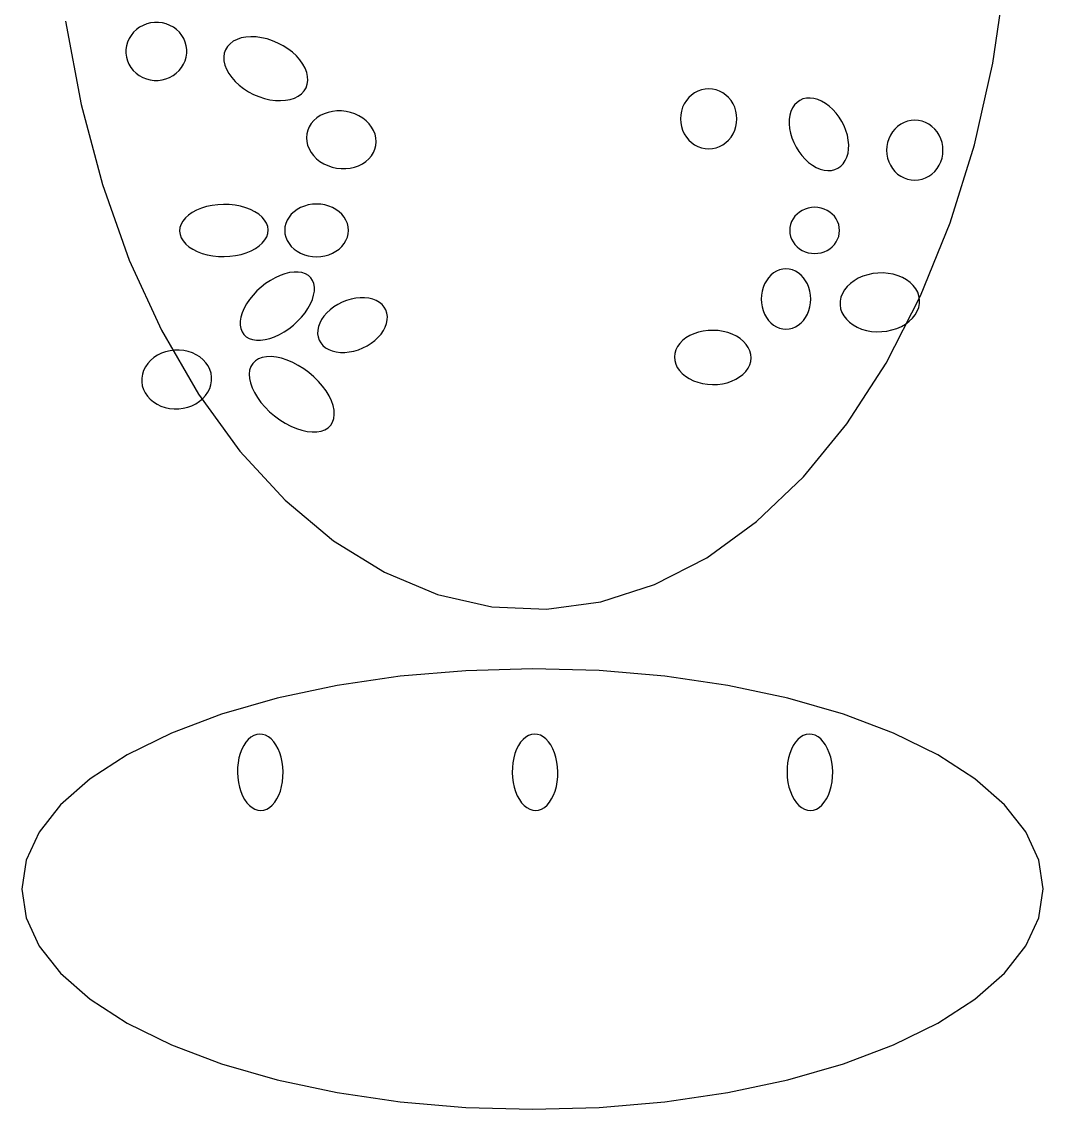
# Model space of a CAD drawing. Extents: x -1 to 217, y -22 to 302.
# Drawn here: x 91.35 to 114.01, y 20.56 to 44.7 of the extents above; entities that cross this region are included whole.
import ezdxf

# ---------------------------------------------------------------- set-up
doc = ezdxf.new("R2010")
doc.units = 0

msp = doc.modelspace()

# ---------------------------------------------------------------- linework, layer by layer
at = {"layer": 'ELLIPSES'}
for p, q in [((112.888, 43.783), (113.163, 45.661)), ((92.319, 44.715), (92.661, 42.865)), ((94.202, 44.671), (94.117, 44.649)), ((94.29, 44.682), (94.202, 44.671)), ((94.378, 44.682), (94.29, 44.682)), ((94.466, 44.671), (94.378, 44.682)), ((94.551, 44.649), (94.466, 44.671)), ((93.825, 44.464), (93.771, 44.397)), ((93.888, 44.524), (93.825, 44.464)), ((93.958, 44.575), (93.888, 44.524)), ((94.035, 44.617), (93.958, 44.575)), ((94.117, 44.649), (94.035, 44.617)), ((94.633, 44.617), (94.551, 44.649)), ((94.709, 44.575), (94.633, 44.617)), ((94.779, 44.524), (94.709, 44.575)), ((94.841, 44.464), (94.779, 44.524)), ((94.894, 44.397), (94.841, 44.464)), ((93.692, 44.247), (93.668, 44.165)), ((93.726, 44.325), (93.692, 44.247)), ((93.771, 44.397), (93.726, 44.325)), ((94.938, 44.325), (94.894, 44.397)), ((94.971, 44.247), (94.938, 44.325)), ((94.993, 44.165), (94.971, 44.247)), ((95.967, 44.212), (95.91, 44.15)), ((96.038, 44.265), (95.967, 44.212)), ((96.121, 44.308), (96.038, 44.265)), ((96.215, 44.339), (96.121, 44.308)), ((96.319, 44.358), (96.215, 44.339)), ((96.43, 44.366), (96.319, 44.358)), ((96.546, 44.361), (96.43, 44.366)), ((96.667, 44.345), (96.546, 44.361)), ((96.789, 44.316), (96.667, 44.345)), ((96.91, 44.277), (96.789, 44.316)), ((97.029, 44.226), (96.91, 44.277)), ((97.143, 44.166), (97.029, 44.226)), ((93.668, 44.165), (93.656, 44.082)), ((93.656, 44.082), (93.656, 43.998)), ((93.656, 43.998), (93.667, 43.914)), ((94.992, 43.914), (95.004, 43.998)), ((95.004, 44.082), (94.993, 44.165)), ((95.004, 43.998), (95.004, 44.082)), ((95.839, 44.001), (95.827, 43.918)), ((95.867, 44.079), (95.839, 44.001)), ((95.91, 44.15), (95.867, 44.079)), ((97.25, 44.098), (97.143, 44.166)), ((97.35, 44.021), (97.25, 44.098)), ((97.439, 43.939), (97.35, 44.021)), ((97.516, 43.851), (97.439, 43.939)), ((93.667, 43.914), (93.689, 43.833)), ((93.689, 43.833), (93.722, 43.755)), ((93.722, 43.755), (93.766, 43.682)), ((94.889, 43.682), (94.934, 43.755)), ((94.934, 43.755), (94.968, 43.833)), ((94.968, 43.833), (94.992, 43.914)), ((95.827, 43.918), (95.831, 43.829)), ((95.831, 43.829), (95.851, 43.738)), ((95.851, 43.738), (95.887, 43.645)), ((97.581, 43.761), (97.516, 43.851)), ((97.631, 43.668), (97.581, 43.761)), ((112.48, 41.967), (112.888, 43.783)), ((93.766, 43.682), (93.82, 43.616)), ((93.82, 43.616), (93.882, 43.556)), ((93.882, 43.556), (93.951, 43.505)), ((93.951, 43.505), (94.028, 43.463)), ((94.028, 43.463), (94.109, 43.431)), ((94.543, 43.431), (94.625, 43.463)), ((94.625, 43.463), (94.702, 43.505)), ((94.702, 43.505), (94.772, 43.556)), ((94.772, 43.556), (94.835, 43.616)), ((94.835, 43.616), (94.889, 43.682)), ((95.887, 43.645), (95.937, 43.553)), ((95.937, 43.553), (96.002, 43.462)), ((96.002, 43.462), (96.079, 43.375)), ((97.667, 43.576), (97.631, 43.668)), ((97.687, 43.484), (97.667, 43.576)), ((97.691, 43.396), (97.687, 43.484)), ((94.109, 43.431), (94.194, 43.409)), ((94.194, 43.409), (94.282, 43.398)), ((94.282, 43.398), (94.37, 43.398)), ((94.37, 43.398), (94.458, 43.409)), ((94.458, 43.409), (94.543, 43.431)), ((96.079, 43.375), (96.168, 43.292)), ((96.168, 43.292), (96.267, 43.216)), ((96.267, 43.216), (96.375, 43.147)), ((97.608, 43.163), (97.651, 43.234)), ((97.651, 43.234), (97.679, 43.312)), ((97.679, 43.312), (97.691, 43.396)), ((106.503, 43.205), (106.423, 43.188)), ((106.585, 43.21), (106.503, 43.205)), ((106.666, 43.205), (106.585, 43.21)), ((106.747, 43.188), (106.666, 43.205)), ((96.375, 43.147), (96.489, 43.087)), ((96.489, 43.087), (96.608, 43.037)), ((96.608, 43.037), (96.729, 42.997)), ((96.729, 42.997), (96.851, 42.969)), ((96.851, 42.969), (96.971, 42.952)), ((97.199, 42.955), (97.303, 42.975)), ((97.303, 42.975), (97.397, 43.006)), ((97.397, 43.006), (97.48, 43.048)), ((97.48, 43.048), (97.551, 43.101)), ((97.551, 43.101), (97.608, 43.163)), ((106.143, 43.016), (106.089, 42.95)), ((106.204, 43.073), (106.143, 43.016)), ((106.272, 43.121), (106.204, 43.073)), ((106.346, 43.16), (106.272, 43.121)), ((106.423, 43.188), (106.346, 43.16)), ((106.824, 43.16), (106.747, 43.188)), ((106.897, 43.121), (106.824, 43.16)), ((106.965, 43.073), (106.897, 43.121)), ((107.027, 43.016), (106.965, 43.073)), ((107.081, 42.95), (107.027, 43.016)), ((108.676, 42.985), (108.606, 42.954)), ((108.752, 43.002), (108.676, 42.985)), ((108.833, 43.006), (108.752, 43.002)), ((108.917, 42.996), (108.833, 43.006)), ((109.003, 42.973), (108.917, 42.996)), ((109.09, 42.936), (109.003, 42.973)), ((92.661, 42.865), (93.134, 41.089)), ((96.971, 42.952), (97.088, 42.948)), ((97.088, 42.948), (97.199, 42.955)), ((98.338, 42.72), (98.239, 42.709)), ((98.439, 42.72), (98.338, 42.72)), ((98.54, 42.708), (98.439, 42.72)), ((106.007, 42.8), (105.981, 42.717)), ((106.043, 42.878), (106.007, 42.8)), ((106.089, 42.95), (106.043, 42.878)), ((107.126, 42.878), (107.081, 42.95)), ((107.162, 42.8), (107.126, 42.878)), ((107.189, 42.717), (107.162, 42.8)), ((108.444, 42.787), (108.409, 42.71)), ((108.489, 42.854), (108.444, 42.787)), ((108.544, 42.91), (108.489, 42.854)), ((108.606, 42.954), (108.544, 42.91)), ((109.175, 42.886), (109.09, 42.936)), ((109.258, 42.825), (109.175, 42.886)), ((109.337, 42.754), (109.258, 42.825)), ((109.411, 42.672), (109.337, 42.754)), ((97.824, 42.505), (97.767, 42.439)), ((97.891, 42.564), (97.824, 42.505)), ((97.967, 42.615), (97.891, 42.564)), ((98.052, 42.656), (97.967, 42.615)), ((98.143, 42.688), (98.052, 42.656)), ((98.239, 42.709), (98.143, 42.688)), ((98.639, 42.686), (98.54, 42.708)), ((98.735, 42.654), (98.639, 42.686)), ((98.825, 42.611), (98.735, 42.654)), ((98.909, 42.56), (98.825, 42.611)), ((98.985, 42.5), (98.909, 42.56)), ((99.051, 42.434), (98.985, 42.5)), ((105.965, 42.632), (105.96, 42.545)), ((105.96, 42.545), (105.965, 42.458)), ((105.981, 42.717), (105.965, 42.632)), ((107.205, 42.632), (107.189, 42.717)), ((107.21, 42.545), (107.205, 42.632)), ((107.205, 42.458), (107.21, 42.545)), ((108.371, 42.531), (108.369, 42.433)), ((108.384, 42.624), (108.371, 42.531)), ((108.409, 42.71), (108.384, 42.624)), ((109.478, 42.583), (109.411, 42.672)), ((109.538, 42.487), (109.478, 42.583)), ((109.589, 42.387), (109.538, 42.487)), ((110.995, 42.489), (110.918, 42.461)), ((111.075, 42.506), (110.995, 42.489)), ((111.157, 42.512), (111.075, 42.506)), ((111.238, 42.506), (111.157, 42.512)), ((111.319, 42.489), (111.238, 42.506)), ((111.396, 42.461), (111.319, 42.489)), ((97.689, 42.289), (97.669, 42.208)), ((97.722, 42.366), (97.689, 42.289)), ((97.767, 42.439), (97.722, 42.366)), ((99.107, 42.361), (99.051, 42.434)), ((99.151, 42.283), (99.107, 42.361)), ((99.183, 42.202), (99.151, 42.283)), ((105.965, 42.458), (105.981, 42.373)), ((105.981, 42.373), (106.007, 42.29)), ((106.007, 42.29), (106.043, 42.212)), ((107.126, 42.212), (107.162, 42.29)), ((107.162, 42.29), (107.189, 42.373)), ((107.189, 42.373), (107.205, 42.458)), ((108.369, 42.433), (108.378, 42.33)), ((108.378, 42.33), (108.398, 42.225)), ((109.63, 42.283), (109.589, 42.387)), ((109.661, 42.178), (109.63, 42.283)), ((110.661, 42.252), (110.615, 42.179)), ((110.715, 42.317), (110.661, 42.252)), ((110.776, 42.374), (110.715, 42.317)), ((110.844, 42.423), (110.776, 42.374)), ((110.918, 42.461), (110.844, 42.423)), ((111.469, 42.423), (111.396, 42.461)), ((111.537, 42.374), (111.469, 42.423)), ((111.599, 42.317), (111.537, 42.374)), ((111.653, 42.252), (111.599, 42.317)), ((111.698, 42.179), (111.653, 42.252)), ((97.669, 42.208), (97.661, 42.125)), ((97.661, 42.125), (97.668, 42.041)), ((97.668, 42.041), (97.687, 41.958)), ((99.202, 42.119), (99.183, 42.202)), ((99.201, 41.952), (99.208, 42.035)), ((99.208, 42.035), (99.202, 42.119)), ((106.043, 42.212), (106.089, 42.14)), ((106.089, 42.14), (106.143, 42.074)), ((106.143, 42.074), (106.204, 42.017)), ((106.204, 42.017), (106.272, 41.969)), ((106.897, 41.969), (106.965, 42.017)), ((106.965, 42.017), (107.027, 42.074)), ((107.027, 42.074), (107.081, 42.14)), ((107.081, 42.14), (107.126, 42.212)), ((108.398, 42.225), (108.429, 42.12)), ((108.429, 42.12), (108.471, 42.016)), ((108.471, 42.016), (108.522, 41.916)), ((109.682, 42.073), (109.661, 42.178)), ((109.691, 41.97), (109.682, 42.073)), ((110.553, 42.019), (110.537, 41.933)), ((110.579, 42.101), (110.553, 42.019)), ((110.615, 42.179), (110.579, 42.101)), ((111.734, 42.101), (111.698, 42.179)), ((111.761, 42.019), (111.734, 42.101)), ((111.777, 41.933), (111.761, 42.019)), ((97.687, 41.958), (97.719, 41.877)), ((97.719, 41.877), (97.763, 41.8)), ((97.763, 41.8), (97.819, 41.727)), ((99.103, 41.722), (99.148, 41.794)), ((99.148, 41.794), (99.181, 41.871)), ((99.181, 41.871), (99.201, 41.952)), ((106.272, 41.969), (106.346, 41.93)), ((106.346, 41.93), (106.423, 41.902)), ((106.423, 41.902), (106.503, 41.885)), ((106.503, 41.885), (106.585, 41.88)), ((106.585, 41.88), (106.666, 41.885)), ((106.666, 41.885), (106.747, 41.902)), ((106.747, 41.902), (106.824, 41.93)), ((106.824, 41.93), (106.897, 41.969)), ((108.522, 41.916), (108.581, 41.82)), ((108.581, 41.82), (108.649, 41.731)), ((109.651, 41.693), (109.675, 41.779)), ((109.675, 41.779), (109.689, 41.872)), ((109.689, 41.872), (109.691, 41.97)), ((110.537, 41.933), (110.532, 41.846)), ((110.532, 41.846), (110.537, 41.76)), ((110.537, 41.76), (110.553, 41.674)), ((111.761, 41.674), (111.777, 41.76)), ((111.782, 41.846), (111.777, 41.933)), ((111.777, 41.76), (111.782, 41.846)), ((111.944, 40.236), (112.48, 41.967)), ((97.819, 41.727), (97.885, 41.66)), ((97.885, 41.66), (97.961, 41.6)), ((97.961, 41.6), (98.045, 41.549)), ((98.045, 41.549), (98.135, 41.507)), ((98.818, 41.504), (98.902, 41.546)), ((98.902, 41.546), (98.979, 41.596)), ((98.979, 41.596), (99.046, 41.655)), ((99.046, 41.655), (99.103, 41.722)), ((108.649, 41.731), (108.722, 41.649)), ((108.722, 41.649), (108.802, 41.578)), ((108.802, 41.578), (108.885, 41.517)), ((108.885, 41.517), (108.97, 41.467)), ((109.516, 41.493), (109.57, 41.549)), ((109.57, 41.549), (109.615, 41.616)), ((109.615, 41.616), (109.651, 41.693)), ((110.553, 41.674), (110.579, 41.592)), ((110.579, 41.592), (110.615, 41.514)), ((110.615, 41.514), (110.661, 41.441)), ((111.653, 41.441), (111.698, 41.514)), ((111.698, 41.514), (111.734, 41.592)), ((111.734, 41.592), (111.761, 41.674)), ((98.135, 41.507), (98.231, 41.474)), ((98.231, 41.474), (98.33, 41.452)), ((98.33, 41.452), (98.431, 41.441)), ((98.431, 41.441), (98.532, 41.44)), ((98.532, 41.44), (98.631, 41.451)), ((98.631, 41.451), (98.727, 41.472)), ((98.727, 41.472), (98.818, 41.504)), ((108.97, 41.467), (109.056, 41.43)), ((109.056, 41.43), (109.143, 41.407)), ((109.143, 41.407), (109.227, 41.397)), ((109.227, 41.397), (109.307, 41.401)), ((109.307, 41.401), (109.383, 41.418)), ((109.383, 41.418), (109.453, 41.449)), ((109.453, 41.449), (109.516, 41.493)), ((110.661, 41.441), (110.715, 41.376)), ((110.715, 41.376), (110.776, 41.319)), ((110.776, 41.319), (110.844, 41.27)), ((111.469, 41.27), (111.537, 41.319)), ((111.537, 41.319), (111.599, 41.376)), ((111.599, 41.376), (111.653, 41.441)), ((93.134, 41.089), (93.731, 39.411)), ((110.844, 41.27), (110.918, 41.232)), ((110.918, 41.232), (110.995, 41.204)), ((110.995, 41.204), (111.075, 41.187)), ((111.075, 41.187), (111.157, 41.181)), ((111.157, 41.181), (111.238, 41.187)), ((111.238, 41.187), (111.319, 41.204)), ((111.319, 41.204), (111.396, 41.232)), ((111.396, 41.232), (111.469, 41.27)), ((95.331, 40.56), (95.225, 40.516)), ((95.446, 40.595), (95.331, 40.56)), ((95.567, 40.62), (95.446, 40.595)), ((95.693, 40.637), (95.567, 40.62)), ((95.821, 40.643), (95.693, 40.637)), ((95.95, 40.64), (95.821, 40.643)), ((96.076, 40.627), (95.95, 40.64)), ((96.198, 40.604), (96.076, 40.627)), ((96.313, 40.572), (96.198, 40.604)), ((96.42, 40.531), (96.313, 40.572)), ((97.532, 40.576), (97.455, 40.533)), ((97.615, 40.609), (97.532, 40.576)), ((97.702, 40.634), (97.615, 40.609)), ((97.793, 40.649), (97.702, 40.634)), ((97.885, 40.654), (97.793, 40.649)), ((97.977, 40.649), (97.885, 40.654)), ((98.068, 40.634), (97.977, 40.649)), ((98.156, 40.609), (98.068, 40.634)), ((98.238, 40.576), (98.156, 40.609)), ((98.315, 40.533), (98.238, 40.576)), ((108.791, 40.564), (108.723, 40.542)), ((108.862, 40.577), (108.791, 40.564)), ((108.934, 40.581), (108.862, 40.577)), ((109.006, 40.577), (108.934, 40.581)), ((109.077, 40.564), (109.006, 40.577)), ((109.146, 40.542), (109.077, 40.564)), ((94.975, 40.344), (94.919, 40.275)), ((95.045, 40.408), (94.975, 40.344)), ((95.129, 40.465), (95.045, 40.408)), ((95.225, 40.516), (95.129, 40.465)), ((96.518, 40.483), (96.42, 40.531)), ((96.603, 40.427), (96.518, 40.483)), ((96.675, 40.365), (96.603, 40.427)), ((96.733, 40.298), (96.675, 40.365)), ((97.274, 40.361), (97.233, 40.293)), ((97.325, 40.425), (97.274, 40.361)), ((97.386, 40.483), (97.325, 40.425)), ((97.455, 40.533), (97.386, 40.483)), ((98.385, 40.483), (98.315, 40.533)), ((98.446, 40.425), (98.385, 40.483)), ((98.497, 40.361), (98.446, 40.425)), ((98.538, 40.293), (98.497, 40.361)), ((108.456, 40.325), (108.424, 40.265)), ((108.496, 40.381), (108.456, 40.325)), ((108.544, 40.431), (108.496, 40.381)), ((108.598, 40.475), (108.544, 40.431)), ((108.658, 40.512), (108.598, 40.475)), ((108.723, 40.542), (108.658, 40.512)), ((109.21, 40.512), (109.146, 40.542)), ((109.271, 40.475), (109.21, 40.512)), ((109.325, 40.431), (109.271, 40.475)), ((109.373, 40.381), (109.325, 40.431)), ((109.413, 40.325), (109.373, 40.381)), ((109.445, 40.265), (109.413, 40.325)), ((94.854, 40.129), (94.847, 40.053)), ((94.878, 40.203), (94.854, 40.129)), ((94.919, 40.275), (94.878, 40.203)), ((96.775, 40.227), (96.733, 40.298)), ((96.801, 40.153), (96.775, 40.227)), ((96.81, 40.078), (96.801, 40.153)), ((96.803, 40.002), (96.81, 40.078)), ((97.185, 40.145), (97.179, 40.069)), ((97.179, 40.069), (97.185, 39.992)), ((97.203, 40.22), (97.185, 40.145)), ((97.233, 40.293), (97.203, 40.22)), ((98.568, 40.22), (98.538, 40.293)), ((98.586, 40.145), (98.568, 40.22)), ((98.592, 40.069), (98.586, 40.145)), ((98.586, 39.992), (98.592, 40.069)), ((108.386, 40.135), (108.382, 40.069)), ((108.382, 40.069), (108.386, 40.002)), ((108.401, 40.201), (108.386, 40.135)), ((108.424, 40.265), (108.401, 40.201)), ((109.468, 40.201), (109.445, 40.265)), ((109.482, 40.135), (109.468, 40.201)), ((109.487, 40.069), (109.482, 40.135)), ((109.482, 40.002), (109.487, 40.069)), ((111.287, 38.614), (111.944, 40.236)), ((94.847, 40.053), (94.856, 39.978)), ((94.856, 39.978), (94.882, 39.904)), ((94.882, 39.904), (94.924, 39.833)), ((94.924, 39.833), (94.982, 39.766)), ((96.682, 39.787), (96.738, 39.856)), ((96.738, 39.856), (96.779, 39.928)), ((96.779, 39.928), (96.803, 40.002)), ((97.185, 39.992), (97.203, 39.917)), ((97.203, 39.917), (97.233, 39.844)), ((97.233, 39.844), (97.274, 39.776)), ((98.497, 39.776), (98.538, 39.844)), ((98.538, 39.844), (98.568, 39.917)), ((98.568, 39.917), (98.586, 39.992)), ((108.386, 40.002), (108.401, 39.936)), ((108.401, 39.936), (108.424, 39.872)), ((108.424, 39.872), (108.456, 39.812)), ((109.413, 39.812), (109.445, 39.872)), ((109.445, 39.872), (109.468, 39.936)), ((109.468, 39.936), (109.482, 40.002)), ((94.982, 39.766), (95.054, 39.704)), ((95.054, 39.704), (95.139, 39.648)), ((95.139, 39.648), (95.236, 39.6)), ((95.236, 39.6), (95.344, 39.559)), ((96.326, 39.571), (96.432, 39.615)), ((96.432, 39.615), (96.528, 39.666)), ((96.528, 39.666), (96.612, 39.723)), ((96.612, 39.723), (96.682, 39.787)), ((97.274, 39.776), (97.325, 39.712)), ((97.325, 39.712), (97.386, 39.654)), ((97.386, 39.654), (97.455, 39.604)), ((97.455, 39.604), (97.532, 39.561)), ((98.238, 39.561), (98.315, 39.604)), ((98.315, 39.604), (98.385, 39.654)), ((98.385, 39.654), (98.446, 39.712)), ((98.446, 39.712), (98.497, 39.776)), ((108.456, 39.812), (108.496, 39.756)), ((108.496, 39.756), (108.544, 39.706)), ((108.544, 39.706), (108.598, 39.662)), ((108.598, 39.662), (108.658, 39.625)), ((108.658, 39.625), (108.723, 39.595)), ((108.723, 39.595), (108.791, 39.573)), ((109.077, 39.573), (109.146, 39.595)), ((109.146, 39.595), (109.21, 39.625)), ((109.21, 39.625), (109.271, 39.662)), ((109.271, 39.662), (109.325, 39.706)), ((109.325, 39.706), (109.373, 39.756)), ((109.373, 39.756), (109.413, 39.812)), ((93.731, 39.411), (94.445, 37.851)), ((95.344, 39.559), (95.459, 39.527)), ((95.459, 39.527), (95.581, 39.504)), ((95.581, 39.504), (95.707, 39.491)), ((95.707, 39.491), (95.836, 39.488)), ((95.836, 39.488), (95.964, 39.494)), ((95.964, 39.494), (96.089, 39.511)), ((96.089, 39.511), (96.211, 39.536)), ((96.211, 39.536), (96.326, 39.571)), ((97.532, 39.561), (97.615, 39.528)), ((97.615, 39.528), (97.702, 39.503)), ((97.702, 39.503), (97.793, 39.488)), ((97.793, 39.488), (97.885, 39.483)), ((97.885, 39.483), (97.977, 39.488)), ((97.977, 39.488), (98.068, 39.503)), ((98.068, 39.503), (98.156, 39.528)), ((98.156, 39.528), (98.238, 39.561)), ((108.791, 39.573), (108.862, 39.56)), ((108.862, 39.56), (108.934, 39.556)), ((108.934, 39.556), (109.006, 39.56)), ((109.006, 39.56), (109.077, 39.573)), ((97.182, 39.106), (97.075, 39.068)), ((97.285, 39.131), (97.182, 39.106)), ((97.385, 39.144), (97.285, 39.131)), ((97.477, 39.144), (97.385, 39.144)), ((97.562, 39.131), (97.477, 39.144)), ((97.638, 39.105), (97.562, 39.131)), ((97.703, 39.067), (97.638, 39.105)), ((108.025, 39.124), (107.966, 39.075)), ((108.089, 39.162), (108.025, 39.124)), ((108.157, 39.19), (108.089, 39.162)), ((108.228, 39.207), (108.157, 39.19)), ((108.299, 39.213), (108.228, 39.207)), ((108.371, 39.207), (108.299, 39.213)), ((108.441, 39.19), (108.371, 39.207)), ((108.509, 39.162), (108.441, 39.19)), ((108.573, 39.124), (108.509, 39.162)), ((108.633, 39.075), (108.573, 39.124)), ((110.224, 39.108), (110.112, 39.084)), ((110.339, 39.121), (110.224, 39.108)), ((110.454, 39.123), (110.339, 39.121)), ((110.569, 39.114), (110.454, 39.123)), ((110.68, 39.094), (110.569, 39.114)), ((96.756, 38.888), (96.656, 38.809)), ((96.86, 38.958), (96.756, 38.888)), ((96.967, 39.018), (96.86, 38.958)), ((97.075, 39.068), (96.967, 39.018)), ((97.756, 39.018), (97.703, 39.067)), ((97.796, 38.957), (97.756, 39.018)), ((97.823, 38.887), (97.796, 38.957)), ((97.836, 38.808), (97.823, 38.887)), ((107.825, 38.879), (107.793, 38.8)), ((107.864, 38.952), (107.825, 38.879)), ((107.912, 39.017), (107.864, 38.952)), ((107.966, 39.075), (107.912, 39.017)), ((108.687, 39.017), (108.633, 39.075)), ((108.734, 38.952), (108.687, 39.017)), ((108.774, 38.879), (108.734, 38.952)), ((108.806, 38.8), (108.774, 38.879)), ((109.728, 38.89), (109.656, 38.821)), ((109.811, 38.952), (109.728, 38.89)), ((109.904, 39.005), (109.811, 38.952)), ((110.005, 39.049), (109.904, 39.005)), ((110.112, 39.084), (110.005, 39.049)), ((110.786, 39.063), (110.68, 39.094)), ((110.885, 39.022), (110.786, 39.063)), ((110.975, 38.971), (110.885, 39.022)), ((111.055, 38.912), (110.975, 38.971)), ((111.124, 38.846), (111.055, 38.912)), ((96.477, 38.632), (96.4, 38.536)), ((96.562, 38.724), (96.477, 38.632)), ((96.656, 38.809), (96.562, 38.724)), ((97.792, 38.535), (97.821, 38.631)), ((97.821, 38.631), (97.836, 38.722)), ((97.836, 38.722), (97.836, 38.808)), ((107.756, 38.632), (107.751, 38.544)), ((107.77, 38.718), (107.756, 38.632)), ((107.793, 38.8), (107.77, 38.718)), ((108.829, 38.718), (108.806, 38.8)), ((108.843, 38.632), (108.829, 38.718)), ((108.847, 38.544), (108.843, 38.632)), ((109.55, 38.666), (109.518, 38.583)), ((109.596, 38.746), (109.55, 38.666)), ((109.656, 38.821), (109.596, 38.746)), ((111.18, 38.773), (111.124, 38.846)), ((111.222, 38.695), (111.18, 38.773)), ((111.25, 38.613), (111.222, 38.695)), ((96.333, 38.438), (96.279, 38.339)), ((96.4, 38.536), (96.333, 38.438)), ((97.695, 38.337), (97.75, 38.437)), ((97.75, 38.437), (97.792, 38.535)), ((98.359, 38.427), (98.27, 38.371)), ((98.454, 38.475), (98.359, 38.427)), ((98.552, 38.514), (98.454, 38.475)), ((98.653, 38.544), (98.552, 38.514)), ((98.754, 38.564), (98.653, 38.544)), ((98.854, 38.574), (98.754, 38.564)), ((98.951, 38.573), (98.854, 38.574)), ((99.044, 38.562), (98.951, 38.573)), ((99.13, 38.541), (99.044, 38.562)), ((99.209, 38.51), (99.13, 38.541)), ((99.279, 38.47), (99.209, 38.51)), ((99.338, 38.421), (99.279, 38.47)), ((99.386, 38.365), (99.338, 38.421)), ((107.751, 38.544), (107.756, 38.457)), ((107.756, 38.457), (107.77, 38.371)), ((108.829, 38.371), (108.843, 38.457)), ((108.843, 38.457), (108.847, 38.544)), ((109.501, 38.499), (109.499, 38.413)), ((109.499, 38.413), (109.512, 38.329)), ((109.518, 38.583), (109.501, 38.499)), ((110.518, 37.122), (111.287, 38.614)), ((111.244, 38.358), (111.261, 38.443)), ((111.263, 38.528), (111.25, 38.613)), ((111.261, 38.443), (111.263, 38.528)), ((96.208, 38.145), (96.193, 38.053)), ((96.237, 38.241), (96.208, 38.145)), ((96.279, 38.339), (96.237, 38.241)), ((97.466, 38.052), (97.552, 38.143)), ((97.552, 38.143), (97.629, 38.239)), ((97.629, 38.239), (97.695, 38.337)), ((98.05, 38.167), (97.997, 38.09)), ((98.114, 38.24), (98.05, 38.167)), ((98.188, 38.308), (98.114, 38.24)), ((98.27, 38.371), (98.188, 38.308)), ((99.423, 38.302), (99.386, 38.365)), ((99.446, 38.232), (99.423, 38.302)), ((99.457, 38.159), (99.446, 38.232)), ((99.454, 38.082), (99.457, 38.159)), ((107.77, 38.371), (107.793, 38.289)), ((107.793, 38.289), (107.825, 38.21)), ((107.825, 38.21), (107.864, 38.137)), ((107.864, 38.137), (107.912, 38.072)), ((108.687, 38.072), (108.734, 38.137)), ((108.734, 38.137), (108.774, 38.21)), ((108.774, 38.21), (108.806, 38.289)), ((108.806, 38.289), (108.829, 38.371)), ((109.512, 38.329), (109.54, 38.247)), ((109.54, 38.247), (109.583, 38.169)), ((109.583, 38.169), (109.639, 38.096)), ((111.107, 38.121), (111.166, 38.196)), ((111.166, 38.196), (111.212, 38.275)), ((111.212, 38.275), (111.244, 38.358)), ((96.193, 38.053), (96.192, 37.967)), ((96.192, 37.967), (96.206, 37.889)), ((97.273, 37.887), (97.373, 37.966)), ((97.373, 37.966), (97.466, 38.052)), ((97.927, 37.932), (97.911, 37.853)), ((97.956, 38.011), (97.927, 37.932)), ((97.997, 38.09), (97.956, 38.011)), ((99.368, 37.845), (99.409, 37.924)), ((99.409, 37.924), (99.438, 38.003)), ((99.438, 38.003), (99.454, 38.082)), ((107.912, 38.072), (107.966, 38.014)), ((107.966, 38.014), (108.025, 37.965)), ((108.025, 37.965), (108.089, 37.927)), ((108.089, 37.927), (108.157, 37.899)), ((108.157, 37.899), (108.228, 37.882)), ((108.371, 37.882), (108.441, 37.899)), ((108.441, 37.899), (108.509, 37.927)), ((108.509, 37.927), (108.573, 37.965)), ((108.573, 37.965), (108.633, 38.014)), ((108.633, 38.014), (108.687, 38.072)), ((109.639, 38.096), (109.707, 38.029)), ((109.707, 38.029), (109.788, 37.97)), ((109.788, 37.97), (109.878, 37.92)), ((109.878, 37.92), (109.977, 37.879)), ((110.651, 37.858), (110.758, 37.892)), ((110.758, 37.892), (110.859, 37.937)), ((110.859, 37.937), (110.952, 37.99)), ((110.952, 37.99), (111.035, 38.052)), ((111.035, 38.052), (111.107, 38.121)), ((94.445, 37.851), (95.266, 36.43)), ((96.206, 37.889), (96.233, 37.818)), ((96.233, 37.818), (96.273, 37.758)), ((96.273, 37.758), (96.326, 37.708)), ((96.326, 37.708), (96.391, 37.67)), ((96.391, 37.67), (96.467, 37.645)), ((96.744, 37.644), (96.847, 37.67)), ((96.847, 37.67), (96.954, 37.708)), ((96.954, 37.708), (97.062, 37.757)), ((97.062, 37.757), (97.169, 37.817)), ((97.169, 37.817), (97.273, 37.887)), ((97.911, 37.853), (97.908, 37.776)), ((97.908, 37.776), (97.919, 37.703)), ((97.919, 37.703), (97.942, 37.634)), ((99.177, 37.627), (99.251, 37.695)), ((99.251, 37.695), (99.315, 37.768)), ((99.315, 37.768), (99.368, 37.845)), ((106.081, 37.682), (106.007, 37.623)), ((106.165, 37.732), (106.081, 37.682)), ((106.258, 37.775), (106.165, 37.732)), ((106.358, 37.808), (106.258, 37.775)), ((106.463, 37.832), (106.358, 37.808)), ((106.573, 37.846), (106.463, 37.832)), ((106.684, 37.85), (106.573, 37.846)), ((106.794, 37.843), (106.684, 37.85)), ((106.903, 37.826), (106.794, 37.843)), ((107.008, 37.8), (106.903, 37.826)), ((107.107, 37.764), (107.008, 37.8)), ((107.199, 37.719), (107.107, 37.764)), ((107.282, 37.666), (107.199, 37.719)), ((107.354, 37.606), (107.282, 37.666)), ((108.228, 37.882), (108.299, 37.876)), ((108.299, 37.876), (108.371, 37.882)), ((109.977, 37.879), (110.083, 37.848)), ((110.083, 37.848), (110.194, 37.828)), ((110.194, 37.828), (110.308, 37.819)), ((110.308, 37.819), (110.424, 37.821)), ((110.424, 37.821), (110.538, 37.834)), ((110.538, 37.834), (110.651, 37.858)), ((94.736, 37.411), (94.635, 37.399)), ((94.838, 37.413), (94.736, 37.411)), ((94.939, 37.403), (94.838, 37.413)), ((96.467, 37.645), (96.551, 37.631)), ((96.551, 37.631), (96.644, 37.631)), ((96.644, 37.631), (96.744, 37.644)), ((97.942, 37.634), (97.978, 37.57)), ((97.978, 37.57), (98.027, 37.514)), ((98.027, 37.514), (98.086, 37.465)), ((98.086, 37.465), (98.156, 37.425)), ((98.156, 37.425), (98.234, 37.394)), ((98.712, 37.391), (98.813, 37.421)), ((98.813, 37.421), (98.911, 37.46)), ((98.911, 37.46), (99.006, 37.508)), ((99.006, 37.508), (99.095, 37.564)), ((99.095, 37.564), (99.177, 37.627)), ((105.857, 37.415), (105.835, 37.338)), ((105.894, 37.489), (105.857, 37.415)), ((105.944, 37.559), (105.894, 37.489)), ((106.007, 37.623), (105.944, 37.559)), ((107.415, 37.539), (107.354, 37.606)), ((107.463, 37.468), (107.415, 37.539)), ((107.498, 37.393), (107.463, 37.468)), ((94.201, 37.182), (94.139, 37.113)), ((94.274, 37.244), (94.201, 37.182)), ((94.355, 37.297), (94.274, 37.244)), ((94.443, 37.341), (94.355, 37.297)), ((94.537, 37.375), (94.443, 37.341)), ((94.635, 37.399), (94.537, 37.375)), ((95.037, 37.382), (94.939, 37.403)), ((95.13, 37.351), (95.037, 37.382)), ((95.218, 37.31), (95.13, 37.351)), ((95.298, 37.259), (95.218, 37.31)), ((95.369, 37.199), (95.298, 37.259)), ((95.431, 37.132), (95.369, 37.199)), ((96.527, 37.174), (96.47, 37.117)), ((96.598, 37.218), (96.527, 37.174)), ((96.682, 37.249), (96.598, 37.218)), ((96.777, 37.265), (96.682, 37.249)), ((96.881, 37.268), (96.777, 37.265)), ((96.993, 37.256), (96.881, 37.268)), ((97.111, 37.23), (96.993, 37.256)), ((97.233, 37.19), (97.111, 37.23)), ((97.356, 37.137), (97.233, 37.19)), ((98.234, 37.394), (98.321, 37.373)), ((98.321, 37.373), (98.413, 37.362)), ((98.413, 37.362), (98.51, 37.361)), ((98.51, 37.361), (98.611, 37.371)), ((98.611, 37.371), (98.712, 37.391)), ((105.835, 37.338), (105.826, 37.26)), ((105.826, 37.26), (105.833, 37.181)), ((105.833, 37.181), (105.853, 37.103)), ((107.519, 37.316), (107.498, 37.393)), ((107.517, 37.159), (107.525, 37.237)), ((107.525, 37.237), (107.519, 37.316)), ((94.048, 36.959), (94.021, 36.876)), ((94.087, 37.038), (94.048, 36.959)), ((94.139, 37.113), (94.087, 37.038)), ((95.481, 37.059), (95.431, 37.132)), ((95.519, 36.981), (95.481, 37.059)), ((95.545, 36.898), (95.519, 36.981)), ((96.401, 36.969), (96.39, 36.881)), ((96.428, 37.048), (96.401, 36.969)), ((96.47, 37.117), (96.428, 37.048)), ((97.479, 37.073), (97.356, 37.137)), ((97.6, 36.997), (97.479, 37.073)), ((97.716, 36.911), (97.6, 36.997)), ((105.853, 37.103), (105.888, 37.029)), ((105.888, 37.029), (105.936, 36.957)), ((105.936, 36.957), (105.997, 36.891)), ((107.345, 36.873), (107.407, 36.938)), ((107.407, 36.938), (107.457, 37.008)), ((107.457, 37.008), (107.494, 37.082)), ((107.494, 37.082), (107.517, 37.159)), ((109.647, 35.778), (110.518, 37.122)), ((94.007, 36.791), (94.006, 36.705)), ((94.006, 36.705), (94.019, 36.621)), ((94.021, 36.876), (94.007, 36.791)), ((95.543, 36.643), (95.557, 36.728)), ((95.557, 36.814), (95.545, 36.898)), ((95.557, 36.728), (95.557, 36.814)), ((96.39, 36.881), (96.396, 36.785)), ((96.396, 36.785), (96.417, 36.683)), ((97.825, 36.818), (97.716, 36.911)), ((97.927, 36.717), (97.825, 36.818)), ((98.018, 36.612), (97.927, 36.717)), ((105.997, 36.891), (106.07, 36.831)), ((106.07, 36.831), (106.152, 36.778)), ((106.152, 36.778), (106.244, 36.733)), ((106.244, 36.733), (106.343, 36.697)), ((106.343, 36.697), (106.448, 36.67)), ((106.888, 36.665), (106.993, 36.688)), ((106.993, 36.688), (107.094, 36.722)), ((107.094, 36.722), (107.187, 36.764)), ((107.187, 36.764), (107.271, 36.815)), ((107.271, 36.815), (107.345, 36.873)), ((94.019, 36.621), (94.045, 36.538)), ((94.045, 36.538), (94.083, 36.46)), ((94.083, 36.46), (94.133, 36.387)), ((95.425, 36.406), (95.476, 36.481)), ((95.476, 36.481), (95.516, 36.56)), ((95.516, 36.56), (95.543, 36.643)), ((96.417, 36.683), (96.454, 36.576)), ((96.454, 36.576), (96.506, 36.468)), ((96.506, 36.468), (96.573, 36.358)), ((98.097, 36.504), (98.018, 36.612)), ((98.163, 36.395), (98.097, 36.504)), ((106.448, 36.67), (106.557, 36.654)), ((106.557, 36.654), (106.668, 36.647)), ((106.668, 36.647), (106.779, 36.651)), ((106.779, 36.651), (106.888, 36.665)), ((94.133, 36.387), (94.194, 36.32)), ((94.194, 36.32), (94.266, 36.26)), ((94.266, 36.26), (94.346, 36.21)), ((94.346, 36.21), (94.434, 36.168)), ((95.121, 36.178), (95.209, 36.222)), ((95.209, 36.222), (95.29, 36.276)), ((95.266, 36.43), (96.184, 35.168)), ((95.29, 36.276), (95.362, 36.337)), ((95.362, 36.337), (95.425, 36.406)), ((96.573, 36.358), (96.652, 36.25)), ((96.652, 36.25), (96.743, 36.145)), ((98.216, 36.286), (98.163, 36.395)), ((98.253, 36.179), (98.216, 36.286)), ((94.434, 36.168), (94.527, 36.137)), ((94.527, 36.137), (94.625, 36.116)), ((94.625, 36.116), (94.726, 36.106)), ((94.726, 36.106), (94.827, 36.108)), ((94.827, 36.108), (94.928, 36.121)), ((94.928, 36.121), (95.027, 36.144)), ((95.027, 36.144), (95.121, 36.178)), ((96.743, 36.145), (96.844, 36.044)), ((96.844, 36.044), (96.954, 35.951)), ((98.274, 36.077), (98.253, 36.179)), ((98.268, 35.893), (98.279, 35.981)), ((98.279, 35.981), (98.274, 36.077)), ((96.954, 35.951), (97.07, 35.865)), ((97.07, 35.865), (97.19, 35.79)), ((97.19, 35.79), (97.314, 35.725)), ((97.314, 35.725), (97.437, 35.672)), ((98.142, 35.688), (98.199, 35.745)), ((98.199, 35.745), (98.242, 35.814)), ((98.242, 35.814), (98.268, 35.893)), ((108.685, 34.601), (109.647, 35.778)), ((97.437, 35.672), (97.559, 35.633)), ((97.559, 35.633), (97.677, 35.606)), ((97.677, 35.606), (97.789, 35.595)), ((97.789, 35.595), (97.893, 35.597)), ((97.893, 35.597), (97.988, 35.614)), ((97.988, 35.614), (98.071, 35.644)), ((98.071, 35.644), (98.142, 35.688)), ((96.184, 35.168), (97.187, 34.079)), ((107.645, 33.605), (108.685, 34.601)), ((97.187, 34.079), (98.261, 33.179)), ((106.54, 32.804), (107.645, 33.605)), ((98.261, 33.179), (99.393, 32.48)), ((105.385, 32.208), (106.54, 32.804)), ((99.393, 32.48), (100.568, 31.99)), ((104.195, 31.825), (105.385, 32.208)), ((100.568, 31.99), (101.77, 31.715)), ((101.77, 31.715), (102.984, 31.66)), ((102.984, 31.66), (104.195, 31.825)), ((99.743, 30.173), (98.34, 29.967)), ((101.197, 30.297), (99.743, 30.173)), ((102.676, 30.339), (101.197, 30.297)), ((104.155, 30.298), (102.676, 30.339)), ((105.608, 30.173), (104.155, 30.298)), ((107.012, 29.967), (105.608, 30.173)), ((98.34, 29.967), (97.01, 29.684)), ((108.341, 29.685), (107.012, 29.967)), ((97.01, 29.684), (95.778, 29.329)), ((109.573, 29.33), (108.341, 29.685)), ((95.778, 29.329), (94.664, 28.907)), ((110.688, 28.908), (109.573, 29.33)), ((94.664, 28.907), (93.686, 28.427)), ((96.371, 28.773), (96.317, 28.71)), ((96.43, 28.823), (96.371, 28.773)), ((96.492, 28.859), (96.43, 28.823)), ((96.557, 28.882), (96.492, 28.859)), ((96.623, 28.89), (96.557, 28.882)), ((96.689, 28.884), (96.623, 28.89)), ((96.754, 28.864), (96.689, 28.884)), ((96.818, 28.829), (96.754, 28.864)), ((96.878, 28.781), (96.818, 28.829)), ((96.934, 28.72), (96.878, 28.781)), ((102.467, 28.773), (102.413, 28.71)), ((102.526, 28.823), (102.467, 28.773)), ((102.588, 28.859), (102.526, 28.823)), ((102.653, 28.882), (102.588, 28.859)), ((102.719, 28.89), (102.653, 28.882)), ((102.785, 28.884), (102.719, 28.89)), ((102.85, 28.864), (102.785, 28.884)), ((102.914, 28.829), (102.85, 28.864)), ((102.974, 28.781), (102.914, 28.829)), ((103.03, 28.72), (102.974, 28.781)), ((108.563, 28.773), (108.509, 28.71)), ((108.622, 28.823), (108.563, 28.773)), ((108.684, 28.859), (108.622, 28.823)), ((108.749, 28.882), (108.684, 28.859)), ((108.815, 28.89), (108.749, 28.882)), ((108.881, 28.884), (108.815, 28.89)), ((108.946, 28.864), (108.881, 28.884)), ((109.01, 28.829), (108.946, 28.864)), ((109.07, 28.781), (109.01, 28.829)), ((109.126, 28.72), (109.07, 28.781)), ((111.665, 28.427), (110.688, 28.908)), ((96.226, 28.552), (96.191, 28.46)), ((96.269, 28.636), (96.226, 28.552)), ((96.317, 28.71), (96.269, 28.636)), ((96.985, 28.648), (96.934, 28.72)), ((97.03, 28.565), (96.985, 28.648)), ((97.068, 28.474), (97.03, 28.565)), ((102.322, 28.552), (102.287, 28.46)), ((102.365, 28.636), (102.322, 28.552)), ((102.413, 28.71), (102.365, 28.636)), ((103.081, 28.648), (103.03, 28.72)), ((103.126, 28.565), (103.081, 28.648)), ((103.164, 28.474), (103.126, 28.565)), ((108.418, 28.552), (108.383, 28.46)), ((108.461, 28.636), (108.418, 28.552)), ((108.509, 28.71), (108.461, 28.636)), ((109.177, 28.648), (109.126, 28.72)), ((109.222, 28.565), (109.177, 28.648)), ((109.26, 28.474), (109.222, 28.565)), ((93.686, 28.427), (92.863, 27.895)), ((96.144, 28.254), (96.133, 28.146)), ((96.163, 28.36), (96.144, 28.254)), ((96.191, 28.46), (96.163, 28.36)), ((97.099, 28.375), (97.068, 28.474)), ((97.122, 28.27), (97.099, 28.375)), ((97.137, 28.162), (97.122, 28.27)), ((102.24, 28.254), (102.229, 28.146)), ((102.259, 28.36), (102.24, 28.254)), ((102.287, 28.46), (102.259, 28.36)), ((103.195, 28.375), (103.164, 28.474)), ((103.218, 28.27), (103.195, 28.375)), ((103.233, 28.162), (103.218, 28.27)), ((108.336, 28.254), (108.325, 28.146)), ((108.355, 28.36), (108.336, 28.254)), ((108.383, 28.46), (108.355, 28.36)), ((109.291, 28.375), (109.26, 28.474)), ((109.314, 28.27), (109.291, 28.375)), ((109.329, 28.162), (109.314, 28.27)), ((112.488, 27.896), (111.665, 28.427)), ((96.133, 28.146), (96.13, 28.035)), ((96.13, 28.035), (96.136, 27.924)), ((97.143, 28.051), (97.137, 28.162)), ((97.14, 27.94), (97.143, 28.051)), ((102.229, 28.146), (102.226, 28.035)), ((102.226, 28.035), (102.232, 27.924)), ((103.239, 28.051), (103.233, 28.162)), ((103.236, 27.94), (103.239, 28.051)), ((108.325, 28.146), (108.322, 28.035)), ((108.322, 28.035), (108.328, 27.924)), ((109.335, 28.051), (109.329, 28.162)), ((109.332, 27.94), (109.335, 28.051)), ((92.863, 27.895), (92.208, 27.322)), ((96.136, 27.924), (96.151, 27.816)), ((96.151, 27.816), (96.174, 27.711)), ((97.11, 27.726), (97.129, 27.832)), ((97.129, 27.832), (97.14, 27.94)), ((102.232, 27.924), (102.247, 27.816)), ((102.247, 27.816), (102.27, 27.711)), ((103.206, 27.726), (103.225, 27.832)), ((103.225, 27.832), (103.236, 27.94)), ((108.328, 27.924), (108.343, 27.816)), ((108.343, 27.816), (108.366, 27.711)), ((109.302, 27.726), (109.321, 27.832)), ((109.321, 27.832), (109.332, 27.94)), ((113.144, 27.322), (112.488, 27.896)), ((96.174, 27.711), (96.205, 27.612)), ((96.205, 27.612), (96.243, 27.521)), ((96.243, 27.521), (96.288, 27.438)), ((97.004, 27.45), (97.047, 27.534)), ((97.047, 27.534), (97.082, 27.626)), ((97.082, 27.626), (97.11, 27.726)), ((102.27, 27.711), (102.301, 27.612)), ((102.301, 27.612), (102.339, 27.521)), ((102.339, 27.521), (102.384, 27.438)), ((103.1, 27.45), (103.143, 27.534)), ((103.143, 27.534), (103.178, 27.626)), ((103.178, 27.626), (103.206, 27.726)), ((108.366, 27.711), (108.397, 27.612)), ((108.397, 27.612), (108.435, 27.521)), ((108.435, 27.521), (108.48, 27.438)), ((109.196, 27.45), (109.239, 27.534)), ((109.239, 27.534), (109.274, 27.626)), ((109.274, 27.626), (109.302, 27.726)), ((92.208, 27.322), (91.731, 26.716)), ((96.288, 27.438), (96.339, 27.366)), ((96.339, 27.366), (96.395, 27.305)), ((96.395, 27.305), (96.455, 27.257)), ((96.843, 27.263), (96.902, 27.313)), ((96.902, 27.313), (96.956, 27.376)), ((96.956, 27.376), (97.004, 27.45)), ((102.384, 27.438), (102.435, 27.366)), ((102.435, 27.366), (102.491, 27.305)), ((102.491, 27.305), (102.551, 27.257)), ((102.939, 27.263), (102.998, 27.313)), ((102.998, 27.313), (103.052, 27.376)), ((103.052, 27.376), (103.1, 27.45)), ((108.48, 27.438), (108.531, 27.366)), ((108.531, 27.366), (108.587, 27.305)), ((108.587, 27.305), (108.647, 27.257)), ((109.035, 27.263), (109.094, 27.313)), ((109.094, 27.313), (109.148, 27.376)), ((109.148, 27.376), (109.196, 27.45)), ((113.62, 26.717), (113.144, 27.322)), ((96.455, 27.257), (96.519, 27.222)), ((96.519, 27.222), (96.584, 27.202)), ((96.584, 27.202), (96.65, 27.196)), ((96.65, 27.196), (96.716, 27.204)), ((96.716, 27.204), (96.781, 27.227)), ((96.781, 27.227), (96.843, 27.263)), ((102.551, 27.257), (102.615, 27.222)), ((102.615, 27.222), (102.68, 27.202)), ((102.68, 27.202), (102.746, 27.196)), ((102.746, 27.196), (102.812, 27.204)), ((102.812, 27.204), (102.877, 27.227)), ((102.877, 27.227), (102.939, 27.263)), ((108.647, 27.257), (108.711, 27.222)), ((108.711, 27.222), (108.776, 27.202)), ((108.776, 27.202), (108.842, 27.196)), ((108.842, 27.196), (108.908, 27.204)), ((108.908, 27.204), (108.973, 27.227)), ((108.973, 27.227), (109.035, 27.263)), ((91.731, 26.716), (91.442, 26.089)), ((113.909, 26.09), (113.62, 26.717)), ((91.442, 26.089), (91.345, 25.451)), ((114.006, 25.452), (113.909, 26.09)), ((91.345, 25.451), (91.442, 24.813)), ((113.909, 24.814), (114.006, 25.452)), ((91.442, 24.813), (91.731, 24.186)), ((113.62, 24.187), (113.909, 24.814)), ((91.731, 24.186), (92.208, 23.581)), ((113.144, 23.581), (113.62, 24.187)), ((92.208, 23.581), (92.863, 23.007)), ((112.488, 23.008), (113.144, 23.581)), ((92.863, 23.007), (93.687, 22.476)), ((111.665, 22.476), (112.488, 23.008)), ((93.687, 22.476), (94.664, 21.995)), ((110.688, 21.996), (111.665, 22.476)), ((94.664, 21.995), (95.778, 21.573)), ((109.573, 21.574), (110.688, 21.996)), ((95.778, 21.573), (97.011, 21.218)), ((108.341, 21.219), (109.573, 21.574)), ((97.011, 21.218), (98.34, 20.936)), ((107.012, 20.936), (108.341, 21.219)), ((98.34, 20.936), (99.743, 20.73)), ((105.608, 20.73), (107.012, 20.936)), ((99.743, 20.73), (101.197, 20.605)), ((101.197, 20.605), (102.676, 20.564)), ((102.676, 20.564), (104.155, 20.606)), ((104.155, 20.606), (105.608, 20.73))]:
    msp.add_line(p, q, dxfattribs=at)

doc.saveas('drawing.dxf')
